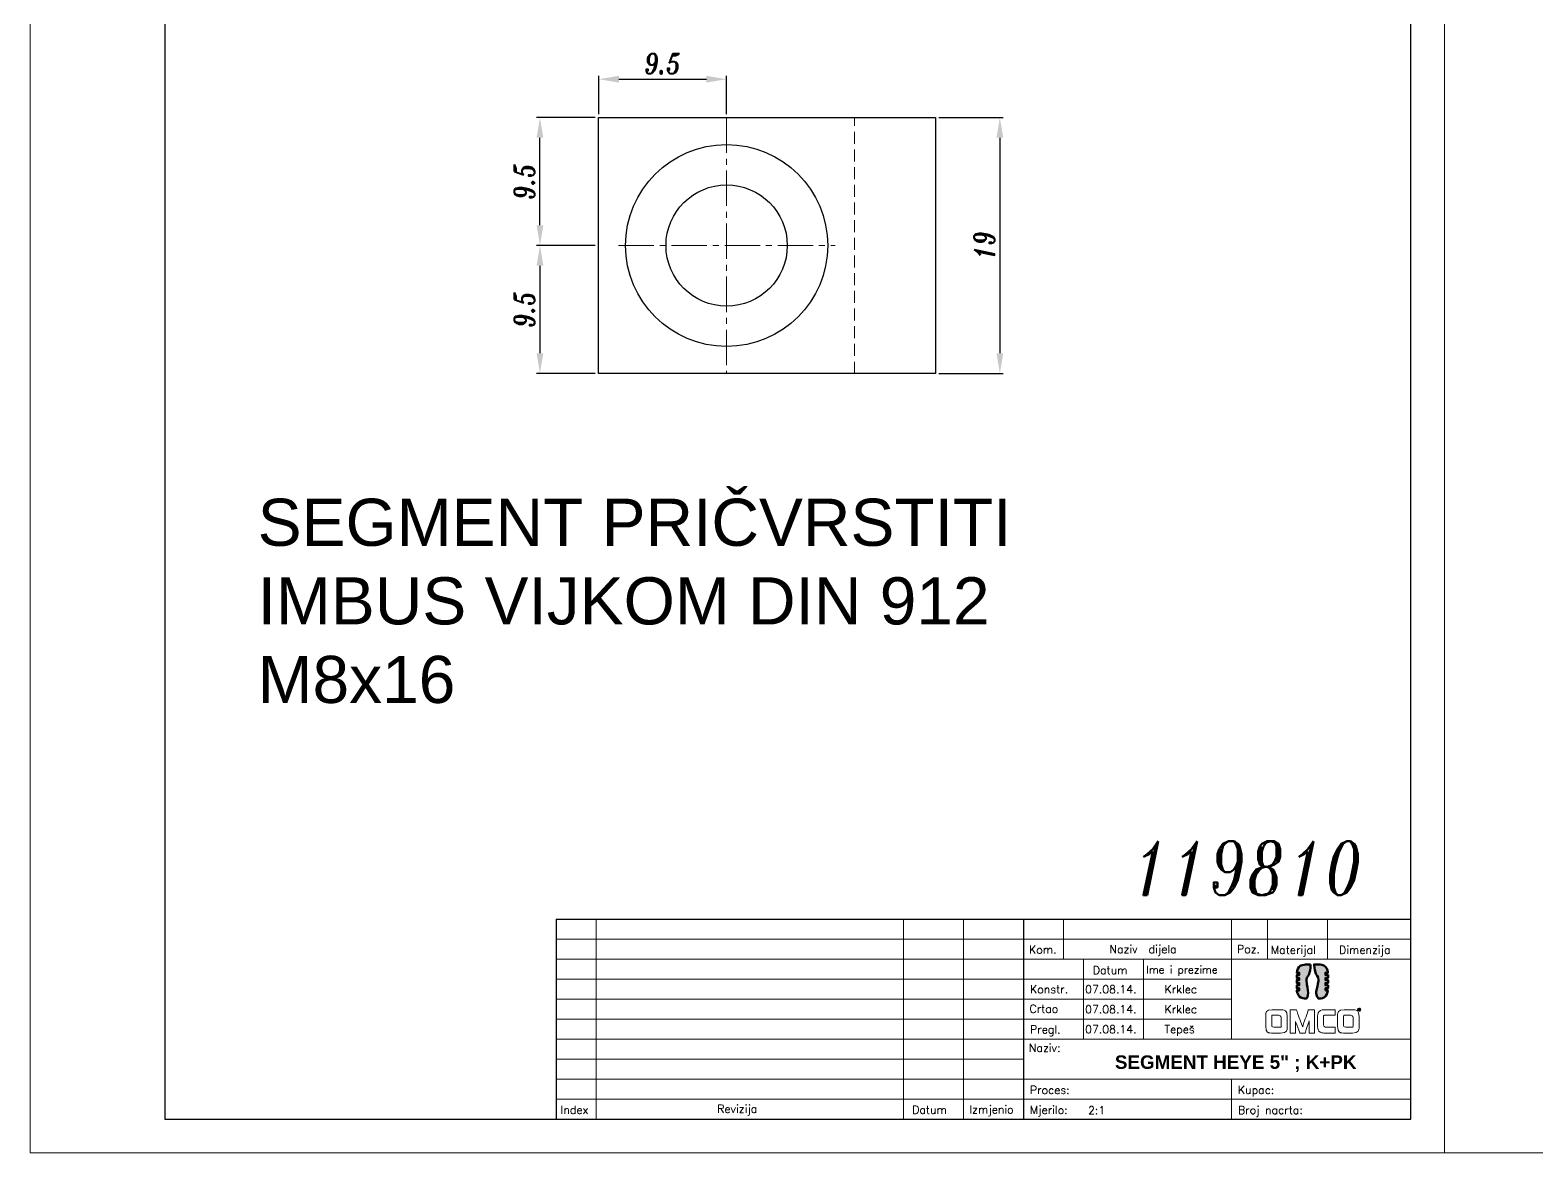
# Model space of a CAD drawing. Extents: x -199 to 780, y -94 to 506.
# Drawn here: x -198.5 to 25.2, y -94.1 to 72.6 of the extents above; entities that cross this region are included whole.
import ezdxf

# ---------------------------------------------------------------- set-up
doc = ezdxf.new("R2010")
doc.units = 0
doc.header["$LTSCALE"] = 7
doc.header["$MEASUREMENT"] = 0
doc.linetypes.add('CENTER2', pattern=[1.125, 0.75, -0.125, 0.125, -0.125])
doc.linetypes.add('HIDDEN', pattern=[0.375, 0.25, -0.125])
doc.layers.get('0').update_dxf_attribs({"linetype": 'CONTINUOUS', "lineweight": 15})
for name, color, linetype, lineweight in [('1', 1, 'CENTER2', 15), ('2', 2, 'HIDDEN', 15), ('3', 3, 'CONTINUOUS', 30), ('4', 5, 'CONTINUOUS', 50)]:
    doc.layers.add(name, color=color, linetype=linetype, lineweight=lineweight)
doc.styles.add('ITALICT', font='ITALICT.shx', dxfattribs={"width": 0.8, "height": 3})
doc.styles.add('ROMANS', font='romans.shx')
doc.styles.get("Standard").update_dxf_attribs({"font": 'isocp.shx', "height": 3})
doc.dimstyles.new('2', dxfattribs={"dimtxt": 3, "dimasz": 3, "dimexe": 0.5, "dimexo": 0.5, "dimgap": 0.8, "dimtad": 1, "dimlfac": 0.5, "dimdsep": 46, "dimtxsty": 'ITALICT', "dimcen": 0, "dimazin": 2, "dimtfac": 1, "dimtmove": 0, "dimatfit": 3, "dimfxl": 1, "dimtvp": 13.888889, "dimtolj": 1, "dimarcsym": 0})

# ---------------------------------------------------------------- blocks, each defined once
blk = doc.blocks.new('*D113')
at = {"color": 0, "lineweight": -2, "transparency": 16777216}
for p, q in [((-114.59, 59.62), (-123.31, 59.62)), ((-122.81, 43.62), (-122.81, 56.62)), ((-114.59, 40.62), (-123.31, 40.62))]:
    blk.add_line(p, q, dxfattribs=at)
at = {"color": 0, "transparency": 16777216}
for points in [[(-123.31, 56.62), (-122.31, 56.62), (-122.81, 59.62)], [(-123.31, 43.62), (-122.31, 43.62), (-122.81, 40.62)]]:
    blk.add_solid(points, dxfattribs=at)
at = {"color": 0, "transparency": 16777216, "insert": (-125.11, 50.12), "char_height": 3, "attachment_point": 5, "rotation": 90, "style": 'ITALICT'}
blk.add_mtext('\\A1;9.5', dxfattribs=at)
blk = doc.blocks.new('*D114')
at = {"color": 0, "lineweight": -2, "transparency": 16777216}
for p, q in [((-114.59, 40.62), (-123.31, 40.62)), ((-122.81, 37.62), (-122.81, 24.62)), ((-114.59, 21.62), (-123.31, 21.62))]:
    blk.add_line(p, q, dxfattribs=at)
at = {"color": 0, "transparency": 16777216}
for points in [[(-123.31, 37.62), (-122.31, 37.62), (-122.81, 40.62)], [(-123.31, 24.62), (-122.31, 24.62), (-122.81, 21.62)]]:
    blk.add_solid(points, dxfattribs=at)
at = {"color": 0, "transparency": 16777216, "insert": (-125.11, 31.12), "char_height": 3, "attachment_point": 5, "rotation": 90, "style": 'ITALICT'}
blk.add_mtext('\\A1;9.5', dxfattribs=at)
blk = doc.blocks.new('*D115')
at = {"color": 0, "lineweight": -2, "transparency": 16777216}
for p, q in [((-114.09, 60.12), (-114.09, 65.81)), ((-111.09, 65.31), (-98.09, 65.31)), ((-95.09, 60.12), (-95.09, 65.81))]:
    blk.add_line(p, q, dxfattribs=at)
at = {"color": 0, "transparency": 16777216}
for points in [[(-111.09, 65.81), (-111.09, 64.81), (-114.09, 65.31)], [(-98.09, 65.81), (-98.09, 64.81), (-95.09, 65.31)]]:
    blk.add_solid(points, dxfattribs=at)
at = {"color": 0, "transparency": 16777216, "insert": (-104.59, 67.61), "char_height": 3, "attachment_point": 5, "style": 'ITALICT'}
blk.add_mtext('\\A1;9.5', dxfattribs=at)
blk = doc.blocks.new('*D116')
at = {"color": 0, "lineweight": -2, "transparency": 16777216}
for p, q in [((-63.59, 59.62), (-54.03, 59.62)), ((-54.53, 56.62), (-54.53, 24.62)), ((-63.59, 21.62), (-54.03, 21.62))]:
    blk.add_line(p, q, dxfattribs=at)
at = {"color": 0, "transparency": 16777216}
for points in [[(-55.03, 56.62), (-54.03, 56.62), (-54.53, 59.62)], [(-55.03, 24.62), (-54.03, 24.62), (-54.53, 21.62)]]:
    blk.add_solid(points, dxfattribs=at)
at = {"color": 0, "transparency": 16777216, "insert": (-56.83, 40.62), "char_height": 3, "attachment_point": 5, "rotation": 90, "style": 'ITALICT'}
blk.add_mtext('\\A1;19', dxfattribs=at)

msp = doc.modelspace()

# ---------------------------------------------------------------- hatches: boundary and pattern name
at = {"layer": '4'}
h = msp.add_hatch(color=142, dxfattribs=at)
edge = h.paths.add_edge_path()
edge.add_spline(control_points=[(-9.0134, -68.5017), (-9.0134, -67.8634), (-8.4513, -67.6925), (-8.3898, -66.1606)], knot_values=[0.95238095, 0.95238095, 0.95238095, 0.95238095, 1, 1, 1, 1], degree=3, periodic=0)
edge.add_spline(control_points=[(-8.3898, -66.1606), (-8.3898, -66.1606), (-9.0382, -66.1606), (-9.0382, -66.1606)], knot_values=[0, 0, 0, 0, 0.04761905, 0.04761905, 0.04761905, 0.04761905], degree=3, periodic=0)
edge.add_spline(control_points=[(-9.0382, -66.1606), (-10.1328, -66.1606), (-10.3824, -67.005), (-10.4394, -67.3905), (-10.4394, -67.3905), (-10.4394, -67.3905), (-10.3466, -67.3905), (-10.2538, -67.3905)], knot_values=[0.04761905, 0.04761905, 0.04761905, 0.04761905, 0.0952381, 0.0952381, 0.0952381, 0.0952381, 0.11904762, 0.11904762, 0.11904762, 0.11904762], degree=3, periodic=0)
edge.add_spline(control_points=[(-10.2538, -67.3905), (-10.161, -67.3905), (-10.0683, -67.3905), (-10.0683, -67.3905)], knot_values=[0.11904762, 0.11904762, 0.11904762, 0.11904762, 0.14285714, 0.14285714, 0.14285714, 0.14285714], degree=3, periodic=0)
edge.add_spline(control_points=[(-10.0683, -67.3905), (-10.0683, -67.3905), (-10.0683, -67.7011), (-10.0683, -67.7011)], knot_values=[0.14285714, 0.14285714, 0.14285714, 0.14285714, 0.19047571, 0.19047571, 0.19047571, 0.19047571], degree=3, periodic=0)
edge.add_spline(control_points=[(-10.0683, -67.7011), (-10.0683, -67.7011), (-10.0683, -67.7011), (-10.0683, -67.7011), (-10.0683, -67.7011), (-10.0683, -67.7011), (-10.1653, -67.7011), (-10.2624, -67.7011)], knot_values=[0.19047571, 0.19047571, 0.19047571, 0.19047571, 0.19047619, 0.19047619, 0.19047619, 0.19047619, 0.21428571, 0.21428571, 0.21428571, 0.21428571], degree=3, periodic=0)
edge.add_spline(control_points=[(-10.2624, -67.7011), (-10.3594, -67.7011), (-10.4565, -67.7011), (-10.4565, -67.7011), (-10.4565, -67.7011), (-10.4565, -67.7011), (-10.4565, -67.8152), (-10.4565, -67.9293)], knot_values=[0.21428571, 0.21428571, 0.21428571, 0.21428571, 0.23809524, 0.23809524, 0.23809524, 0.23809524, 0.26190476, 0.26190476, 0.26190476, 0.26190476], degree=3, periodic=0)
edge.add_spline(control_points=[(-10.4565, -67.9293), (-10.4565, -68.0434), (-10.4565, -68.1575), (-10.4565, -68.1575), (-10.4565, -68.1575), (-10.4565, -68.1575), (-10.3594, -68.1575), (-10.2624, -68.1575)], knot_values=[0.26190476, 0.26190476, 0.26190476, 0.26190476, 0.28571429, 0.28571429, 0.28571429, 0.28571429, 0.30952381, 0.30952381, 0.30952381, 0.30952381], degree=3, periodic=0)
edge.add_spline(control_points=[(-10.2624, -68.1575), (-10.1653, -68.1575), (-10.0683, -68.1575), (-10.0683, -68.1575)], knot_values=[0.30952381, 0.30952381, 0.30952381, 0.30952381, 0.33333333, 0.33333333, 0.33333333, 0.33333333], degree=3, periodic=0)
edge.add_spline(control_points=[(-10.0683, -68.1575), (-10.0683, -68.1575), (-10.0683, -68.4681), (-10.0683, -68.4681)], knot_values=[0.33333333, 0.33333333, 0.33333333, 0.33333333, 0.3809519, 0.3809519, 0.3809519, 0.3809519], degree=3, periodic=0)
edge.add_spline(control_points=[(-10.0683, -68.4681), (-10.0683, -68.4681), (-10.0683, -68.4681), (-10.0683, -68.4681), (-10.0683, -68.4681), (-10.0683, -68.4681), (-10.1653, -68.4681), (-10.2624, -68.4681)], knot_values=[0.3809519, 0.3809519, 0.3809519, 0.3809519, 0.38095238, 0.38095238, 0.38095238, 0.38095238, 0.4047619, 0.4047619, 0.4047619, 0.4047619], degree=3, periodic=0)
edge.add_spline(control_points=[(-10.2624, -68.4681), (-10.3594, -68.4681), (-10.4565, -68.4681), (-10.4565, -68.4681), (-10.4565, -68.4681), (-10.4565, -68.4681), (-10.4565, -68.5822), (-10.4565, -68.6963)], knot_values=[0.4047619, 0.4047619, 0.4047619, 0.4047619, 0.42857143, 0.42857143, 0.42857143, 0.42857143, 0.45238095, 0.45238095, 0.45238095, 0.45238095], degree=3, periodic=0)
edge.add_spline(control_points=[(-10.4565, -68.6963), (-10.4565, -68.8104), (-10.4565, -68.9245), (-10.4565, -68.9245), (-10.4565, -68.9245), (-10.4565, -68.9245), (-10.3594, -68.9245), (-10.2624, -68.9245)], knot_values=[0.45238095, 0.45238095, 0.45238095, 0.45238095, 0.47619048, 0.47619048, 0.47619048, 0.47619048, 0.5, 0.5, 0.5, 0.5], degree=3, periodic=0)
edge.add_spline(control_points=[(-10.2624, -68.9245), (-10.1653, -68.9245), (-10.0683, -68.9245), (-10.0683, -68.9245)], knot_values=[0.5, 0.5, 0.5, 0.5, 0.52380952, 0.52380952, 0.52380952, 0.52380952], degree=3, periodic=0)
edge.add_spline(control_points=[(-10.0683, -68.9245), (-10.0683, -68.9245), (-10.0683, -69.235), (-10.0683, -69.235)], knot_values=[0.52380952, 0.52380952, 0.52380952, 0.52380952, 0.5714281, 0.5714281, 0.5714281, 0.5714281], degree=3, periodic=0)
edge.add_spline(control_points=[(-10.0683, -69.235), (-10.0683, -69.235), (-10.0683, -69.235), (-10.0683, -69.235), (-10.0683, -69.235), (-10.0683, -69.235), (-10.1653, -69.235), (-10.2624, -69.235)], knot_values=[0.5714281, 0.5714281, 0.5714281, 0.5714281, 0.57142857, 0.57142857, 0.57142857, 0.57142857, 0.5952381, 0.5952381, 0.5952381, 0.5952381], degree=3, periodic=0)
edge.add_spline(control_points=[(-10.2624, -69.235), (-10.3594, -69.235), (-10.4565, -69.235), (-10.4565, -69.235), (-10.4565, -69.235), (-10.4565, -69.235), (-10.4565, -69.3491), (-10.4565, -69.4632)], knot_values=[0.5952381, 0.5952381, 0.5952381, 0.5952381, 0.61904762, 0.61904762, 0.61904762, 0.61904762, 0.64285714, 0.64285714, 0.64285714, 0.64285714], degree=3, periodic=0)
edge.add_spline(control_points=[(-10.4565, -69.4632), (-10.4565, -69.5773), (-10.4565, -69.6915), (-10.4565, -69.6915), (-10.4565, -69.6915), (-10.4565, -69.6915), (-10.3594, -69.6915), (-10.2624, -69.6915)], knot_values=[0.64285714, 0.64285714, 0.64285714, 0.64285714, 0.66666667, 0.66666667, 0.66666667, 0.66666667, 0.69047619, 0.69047619, 0.69047619, 0.69047619], degree=3, periodic=0)
edge.add_spline(control_points=[(-10.2624, -69.6915), (-10.1653, -69.6915), (-10.0683, -69.6915), (-10.0683, -69.6915)], knot_values=[0.69047619, 0.69047619, 0.69047619, 0.69047619, 0.71428571, 0.71428571, 0.71428571, 0.71428571], degree=3, periodic=0)
edge.add_spline(control_points=[(-10.0683, -69.6915), (-10.0683, -69.6915), (-10.0683, -70.002), (-10.0683, -70.002)], knot_values=[0.71428571, 0.71428571, 0.71428571, 0.71428571, 0.76190429, 0.76190429, 0.76190429, 0.76190429], degree=3, periodic=0)
edge.add_spline(control_points=[(-10.0683, -70.002), (-10.0683, -70.002), (-10.0683, -70.002), (-10.0683, -70.002), (-10.0683, -70.002), (-10.0683, -70.002), (-10.4423, -70.002), (-10.4423, -70.002)], knot_values=[0.76190429, 0.76190429, 0.76190429, 0.76190429, 0.76190476, 0.76190476, 0.76190476, 0.76190476, 0.80952381, 0.80952381, 0.80952381, 0.80952381], degree=3, periodic=0)
edge.add_spline(control_points=[(-10.4423, -70.002), (-10.3101, -71.1717), (-9.2768, -71.2319), (-9.1241, -71.2319)], knot_values=[0.80952381, 0.80952381, 0.80952381, 0.80952381, 0.85714286, 0.85714286, 0.85714286, 0.85714286], degree=3, periodic=0)
edge.add_spline(control_points=[(-9.1241, -71.2319), (-9.1241, -71.2319), (-9.0095, -71.2319), (-9.0095, -71.2319)], knot_values=[0.85714286, 0.85714286, 0.85714286, 0.85714286, 0.9047619, 0.9047619, 0.9047619, 0.9047619], degree=3, periodic=0)
edge.add_spline(control_points=[(-9.0095, -71.2319), (-8.4669, -70.4517), (-9.0134, -69.3146), (-9.0134, -68.5017)], knot_values=[0.9047619, 0.9047619, 0.9047619, 0.9047619, 0.95238095, 0.95238095, 0.95238095, 0.95238095], degree=3, periodic=0)
h = msp.add_hatch(color=253, dxfattribs=at)
edge = h.paths.add_edge_path()
edge.add_spline(control_points=[(-6.1857, -68.9245), (-6.1857, -68.9245), (-6.1857, -68.9245), (-6.1857, -68.9245), (-6.1857, -68.9245), (-6.1857, -68.9245), (-6.0886, -68.9245), (-5.9916, -68.9245)], knot_values=[0.23809476, 0.23809476, 0.23809476, 0.23809476, 0.23809524, 0.23809524, 0.23809524, 0.23809524, 0.26190476, 0.26190476, 0.26190476, 0.26190476], degree=3, periodic=0)
edge.add_spline(control_points=[(-5.9916, -68.9245), (-5.8945, -68.9245), (-5.7975, -68.9245), (-5.7975, -68.9245), (-5.7975, -68.9245), (-5.7975, -68.9245), (-5.7975, -68.8104), (-5.7975, -68.6963)], knot_values=[0.26190476, 0.26190476, 0.26190476, 0.26190476, 0.28571429, 0.28571429, 0.28571429, 0.28571429, 0.30952381, 0.30952381, 0.30952381, 0.30952381], degree=3, periodic=0)
edge.add_spline(control_points=[(-5.7975, -68.6963), (-5.7975, -68.5822), (-5.7975, -68.4681), (-5.7975, -68.4681), (-5.7975, -68.4681), (-5.7975, -68.4681), (-5.8945, -68.4681), (-5.9916, -68.4681)], knot_values=[0.30952381, 0.30952381, 0.30952381, 0.30952381, 0.33333333, 0.33333333, 0.33333333, 0.33333333, 0.35714286, 0.35714286, 0.35714286, 0.35714286], degree=3, periodic=0)
edge.add_spline(control_points=[(-5.9916, -68.4681), (-6.0886, -68.4681), (-6.1857, -68.4681), (-6.1857, -68.4681)], knot_values=[0.35714286, 0.35714286, 0.35714286, 0.35714286, 0.38095238, 0.38095238, 0.38095238, 0.38095238], degree=3, periodic=0)
edge.add_spline(control_points=[(-6.1857, -68.4681), (-6.1857, -68.4681), (-6.1857, -68.1575), (-6.1857, -68.1575)], knot_values=[0.38095238, 0.38095238, 0.38095238, 0.38095238, 0.42857095, 0.42857095, 0.42857095, 0.42857095], degree=3, periodic=0)
edge.add_spline(control_points=[(-6.1857, -68.1575), (-6.1857, -68.1575), (-6.1857, -68.1575), (-6.1857, -68.1575), (-6.1857, -68.1575), (-6.1857, -68.1575), (-6.0886, -68.1575), (-5.9916, -68.1575)], knot_values=[0.42857095, 0.42857095, 0.42857095, 0.42857095, 0.42857143, 0.42857143, 0.42857143, 0.42857143, 0.45238095, 0.45238095, 0.45238095, 0.45238095], degree=3, periodic=0)
edge.add_spline(control_points=[(-5.9916, -68.1575), (-5.8945, -68.1575), (-5.7975, -68.1575), (-5.7975, -68.1575), (-5.7975, -68.1575), (-5.7975, -68.1575), (-5.7975, -68.0434), (-5.7975, -67.9293)], knot_values=[0.45238095, 0.45238095, 0.45238095, 0.45238095, 0.47619048, 0.47619048, 0.47619048, 0.47619048, 0.5, 0.5, 0.5, 0.5], degree=3, periodic=0)
edge.add_spline(control_points=[(-5.7975, -67.9293), (-5.7975, -67.8152), (-5.7975, -67.7011), (-5.7975, -67.7011), (-5.7975, -67.7011), (-5.7975, -67.7011), (-5.8945, -67.7011), (-5.9916, -67.7011)], knot_values=[0.5, 0.5, 0.5, 0.5, 0.52380952, 0.52380952, 0.52380952, 0.52380952, 0.54761905, 0.54761905, 0.54761905, 0.54761905], degree=3, periodic=0)
edge.add_spline(control_points=[(-5.9916, -67.7011), (-6.0886, -67.7011), (-6.1857, -67.7011), (-6.1857, -67.7011)], knot_values=[0.54761905, 0.54761905, 0.54761905, 0.54761905, 0.57142857, 0.57142857, 0.57142857, 0.57142857], degree=3, periodic=0)
edge.add_spline(control_points=[(-6.1857, -67.7011), (-6.1857, -67.7011), (-6.1857, -67.3905), (-6.1857, -67.3905)], knot_values=[0.57142857, 0.57142857, 0.57142857, 0.57142857, 0.61904714, 0.61904714, 0.61904714, 0.61904714], degree=3, periodic=0)
edge.add_spline(control_points=[(-6.1857, -67.3905), (-6.1857, -67.3905), (-6.1857, -67.3905), (-6.1857, -67.3905), (-6.1857, -67.3905), (-6.1857, -67.3905), (-5.8128, -67.3905), (-5.8128, -67.3905)], knot_values=[0.61904714, 0.61904714, 0.61904714, 0.61904714, 0.61904762, 0.61904762, 0.61904762, 0.61904762, 0.66666667, 0.66666667, 0.66666667, 0.66666667], degree=3, periodic=0)
edge.add_spline(control_points=[(-5.8128, -67.3905), (-5.9493, -66.2285), (-6.9775, -66.1606), (-7.1298, -66.1606), (-7.1298, -66.1606), (-7.1298, -66.1606), (-7.8644, -66.1606), (-7.8644, -66.1606)], knot_values=[0.66666667, 0.66666667, 0.66666667, 0.66666667, 0.71428571, 0.71428571, 0.71428571, 0.71428572, 0.76190476, 0.76190476, 0.76190476, 0.76190476], degree=3, periodic=0)
edge.add_spline(control_points=[(-7.8644, -66.1606), (-7.8027, -67.6925), (-7.2404, -67.8634), (-7.2404, -68.5017)], knot_values=[0.76190476, 0.76190476, 0.76190476, 0.76190476, 0.80952381, 0.80952381, 0.80952381, 0.80952381], degree=3, periodic=0)
edge.add_spline(control_points=[(-7.2404, -68.5017), (-7.2404, -69.3146), (-7.787, -70.4517), (-7.2444, -71.2319)], knot_values=[0.80952381, 0.80952381, 0.80952381, 0.80952381, 0.85714286, 0.85714286, 0.85714286, 0.85714286], degree=3, periodic=0)
edge.add_spline(control_points=[(-7.2444, -71.2319), (-7.2444, -71.2319), (-7.2072, -71.2319), (-7.2072, -71.2319)], knot_values=[0.85714286, 0.85714286, 0.85714286, 0.85714286, 0.9047619, 0.9047619, 0.9047619, 0.9047619], degree=3, periodic=0)
edge.add_spline(control_points=[(-7.2072, -71.2319), (-6.1126, -71.2319), (-5.8681, -70.3876), (-5.8134, -70.002), (-5.8134, -70.002), (-5.8134, -70.002), (-5.9065, -70.002), (-5.9996, -70.002)], knot_values=[0.9047619, 0.9047619, 0.9047619, 0.9047619, 0.95238095, 0.95238095, 0.95238095, 0.95238095, 0.97619048, 0.97619048, 0.97619048, 0.97619048], degree=3, periodic=0)
edge.add_spline(control_points=[(-5.9996, -70.002), (-6.0926, -70.002), (-6.1857, -70.002), (-6.1857, -70.002)], knot_values=[0.97619048, 0.97619048, 0.97619048, 0.97619048, 1, 1, 1, 1], degree=3, periodic=0)
edge.add_spline(control_points=[(-6.1857, -70.002), (-6.1857, -70.002), (-6.1857, -69.6915), (-6.1857, -69.6915)], knot_values=[0, 0, 0, 0, 0.04761857, 0.04761857, 0.04761857, 0.04761857], degree=3, periodic=0)
edge.add_spline(control_points=[(-6.1857, -69.6915), (-6.1857, -69.6915), (-6.1857, -69.6915), (-6.1857, -69.6915), (-6.1857, -69.6915), (-6.1857, -69.6915), (-6.0886, -69.6915), (-5.9916, -69.6915)], knot_values=[0.04761857, 0.04761857, 0.04761857, 0.04761857, 0.04761905, 0.04761905, 0.04761905, 0.04761905, 0.07142857, 0.07142857, 0.07142857, 0.07142857], degree=3, periodic=0)
edge.add_spline(control_points=[(-5.9916, -69.6915), (-5.8945, -69.6915), (-5.7975, -69.6915), (-5.7975, -69.6915), (-5.7975, -69.6915), (-5.7975, -69.6915), (-5.7975, -69.5773), (-5.7975, -69.4632)], knot_values=[0.07142857, 0.07142857, 0.07142857, 0.07142857, 0.0952381, 0.0952381, 0.0952381, 0.0952381, 0.11904762, 0.11904762, 0.11904762, 0.11904762], degree=3, periodic=0)
edge.add_spline(control_points=[(-5.7975, -69.4632), (-5.7975, -69.3491), (-5.7975, -69.235), (-5.7975, -69.235), (-5.7975, -69.235), (-5.7975, -69.235), (-5.8945, -69.235), (-5.9916, -69.235)], knot_values=[0.11904762, 0.11904762, 0.11904762, 0.11904762, 0.14285714, 0.14285714, 0.14285714, 0.14285714, 0.16666667, 0.16666667, 0.16666667, 0.16666667], degree=3, periodic=0)
edge.add_spline(control_points=[(-5.9916, -69.235), (-6.0886, -69.235), (-6.1857, -69.235), (-6.1857, -69.235)], knot_values=[0.16666667, 0.16666667, 0.16666667, 0.16666667, 0.19047619, 0.19047619, 0.19047619, 0.19047619], degree=3, periodic=0)
edge.add_spline(control_points=[(-6.1857, -69.235), (-6.1857, -69.235), (-6.1857, -68.9245), (-6.1857, -68.9245)], knot_values=[0.19047619, 0.19047619, 0.19047619, 0.19047619, 0.23809476, 0.23809476, 0.23809476, 0.23809476], degree=3, periodic=0)

# ---------------------------------------------------------------- linework, layer by layer
for p, q in [((11.4997, 506.465), (11.4997, -94.1371)), ((-198.5003, 202.8629), (-198.5003, -94.1371)), ((11.4997, -94.1371), (11.4997, 202.8629)), ((-114.4639, -59.4431), (-114.4639, -89.1371)), ((-68.8291, -59.4431), (-68.8291, -89.1371)), ((-59.9209, -59.4431), (-59.9209, -89.1371)), ((-45.0739, -59.4431), (-45.0739, -65.3819)), ((-20.131, -59.4431), (-20.131, -77.2595)), ((-14.786, -59.4431), (-14.786, -65.3819)), ((-5.8778, -59.4431), (-5.8778, -65.3819)), ((-120.4027, -62.4125), (6.4997, -62.4125)), ((6.4997, -65.3819), (-120.4027, -65.3819)), ((-42.1045, -65.3819), (-42.1045, -77.2595)), ((-33.1963, -65.3819), (-33.1963, -77.2595)), ((-120.4027, -68.3513), (-20.131, -68.3513)), ((-120.4027, -71.3207), (-20.131, -71.3207)), ((-120.4027, -74.2901), (-20.131, -74.2901)), ((-120.4027, -77.2595), (6.4997, -77.2595)), ((-51.0127, -80.2289), (-120.4027, -80.2289)), ((-120.4027, -83.1983), (6.4997, -83.1983)), ((-20.131, -83.1983), (-20.131, -89.1371)), ((-120.4027, -86.1677), (6.4997, -86.1677)), ((-198.5003, -94.1371), (11.4997, -94.1371)), ((11.4997, -94.1371), (431.4997, -94.1371))]:
    msp.add_line(p, q)
for points, knots in [([(-12.8383, -76.3394), (-12.8383, -76.3394), (-14.1435, -76.3394), (-14.1435, -76.3394), (-14.1435, -76.3394), (-14.2546, -76.3394), (-15.0506, -76.2927), (-15.0506, -75.3269), (-15.0506, -75.3269), (-15.0506, -75.3269), (-15.0506, -73.8521), (-15.0506, -73.8521), (-15.0506, -73.8521), (-15.0506, -73.8521), (-15.0506, -72.8864), (-14.085, -72.8864), (-14.085, -72.8864), (-14.085, -72.8864), (-12.7857, -72.8864), (-12.7857, -72.8864), (-12.7857, -72.8864), (-12.6745, -72.8864), (-11.8785, -72.9391), (-11.8785, -73.9048), (-11.8785, -73.9048), (-11.8785, -73.9048), (-11.8785, -75.3737), (-11.8785, -75.3737), (-11.8785, -75.3737), (-11.8785, -75.3737), (-11.8727, -76.3394), (-12.8383, -76.3394)], [0, 0, 0, 0, 0.125, 0.125, 0.125, 0.1875, 0.25, 0.25, 0.25, 0.3125, 0.375, 0.375, 0.375, 0.4375, 0.5, 0.5, 0.5, 0.5625, 0.625, 0.625, 0.625, 0.6875, 0.75, 0.75, 0.75, 0.8125, 0.875, 0.875, 0.875, 0.9375, 1, 1, 1, 1]), ([(-12.7564, -74.1037), (-12.7564, -74.1037), (-12.7564, -73.7058), (-13.0959, -73.7058), (-13.0959, -73.7058), (-13.0959, -73.7058), (-14.0615, -73.7058), (-14.0615, -73.7058), (-14.0615, -73.7058), (-14.0615, -73.7058), (-14.1727, -73.7117), (-14.1727, -73.8228), (-14.1727, -73.8228), (-14.1727, -73.8228), (-14.1727, -75.0694), (-14.1727, -75.0694), (-14.1727, -75.0694), (-14.1727, -75.0694), (-14.1727, -75.4617), (-13.8333, -75.4617), (-13.8333, -75.4617), (-13.8333, -75.4617), (-12.8676, -75.4617), (-12.8676, -75.4617), (-12.8676, -75.4617), (-12.8676, -75.4617), (-12.7564, -75.4617), (-12.7564, -75.3504), (-12.7564, -75.3504), (-12.7564, -75.3504), (-12.7564, -74.1037), (-12.7564, -74.1037)], [0, 0, 0, 0, 0.125, 0.125, 0.125, 0.1875, 0.25, 0.25, 0.25, 0.3125, 0.375, 0.375, 0.375, 0.4375, 0.5, 0.5, 0.5, 0.5625, 0.625, 0.625, 0.625, 0.6875, 0.75, 0.75, 0.75, 0.8125, 0.875, 0.875, 0.875, 0.9375, 1, 1, 1, 1]), ([(-8.5894, -76.3394), (-8.5894, -76.3394), (-8.5894, -74.531), (-8.5894, -74.531), (-8.5894, -74.531), (-8.5894, -74.531), (-9.2214, -76.3394), (-9.2214, -76.3394), (-9.2214, -76.3394), (-9.2214, -76.3394), (-9.9823, -76.3394), (-9.9823, -76.3394), (-9.9823, -76.3394), (-9.9823, -76.3394), (-10.626, -74.6128), (-10.626, -74.6128), (-10.626, -74.6128), (-10.626, -74.6128), (-10.626, -76.3394), (-10.626, -76.3394), (-10.626, -76.3394), (-10.626, -76.3394), (-11.4396, -76.3394), (-11.4396, -76.3394), (-11.4396, -76.3394), (-11.4396, -76.3394), (-11.4396, -72.8864), (-11.4396, -72.8864), (-11.4396, -72.8864), (-11.4396, -72.8864), (-10.4974, -72.8864), (-10.4974, -72.8864), (-10.4974, -72.8864), (-10.4974, -72.8864), (-9.5902, -75.4323), (-9.5902, -75.4323), (-9.5902, -75.4323), (-9.5902, -75.4323), (-8.724, -72.8864), (-8.724, -72.8864), (-8.724, -72.8864), (-8.724, -72.8864), (-7.7992, -72.8864), (-7.7992, -72.8864), (-7.7992, -72.8864), (-7.7992, -72.8864), (-7.7992, -76.3394), (-7.7992, -76.3394), (-7.7992, -76.3394), (-7.7992, -76.3394), (-8.5894, -76.3394), (-8.5894, -76.3394)], [0, 0, 0, 0, 0.07692308, 0.07692308, 0.07692308, 0.11538462, 0.15384615, 0.15384615, 0.15384615, 0.19230769, 0.23076923, 0.23076923, 0.23076923, 0.26923077, 0.30769231, 0.30769231, 0.30769231, 0.34615385, 0.38461538, 0.38461538, 0.38461538, 0.42307692, 0.46153846, 0.46153846, 0.46153846, 0.5, 0.53846154, 0.53846154, 0.53846154, 0.57692308, 0.61538462, 0.61538462, 0.61538462, 0.65384615, 0.69230769, 0.69230769, 0.69230769, 0.73076923, 0.76923077, 0.76923077, 0.76923077, 0.80769231, 0.84615385, 0.84615385, 0.84615385, 0.88461538, 0.92307692, 0.92307692, 0.92307692, 0.96153846, 1, 1, 1, 1]), ([(-4.7558, -75.4617), (-4.7558, -75.4617), (-6.143, -75.4617), (-6.143, -75.4617), (-6.143, -75.4617), (-6.4825, -75.4617), (-6.4825, -75.0694), (-6.4825, -75.0694), (-6.4825, -75.0694), (-6.4825, -75.0694), (-6.4825, -73.8228), (-6.4825, -73.8228), (-6.4825, -73.8228), (-6.4825, -73.7117), (-6.3712, -73.7058), (-6.3712, -73.7058), (-6.3712, -73.7058), (-6.3712, -73.7058), (-4.7558, -73.7058), (-4.7558, -73.7058), (-4.7558, -73.7058), (-4.7558, -73.7058), (-4.7558, -72.8864), (-4.7558, -72.8864), (-4.7558, -72.8864), (-4.7558, -72.8864), (-6.3946, -72.8864), (-6.3946, -72.8864), (-6.3946, -72.8864), (-7.3603, -72.8864), (-7.3603, -73.8521), (-7.3603, -73.8521), (-7.3603, -73.8521), (-7.3603, -73.8521), (-7.3603, -75.3269), (-7.3603, -75.3269), (-7.3603, -75.3269), (-7.3603, -76.2927), (-6.5644, -76.3394), (-6.4532, -76.3394), (-6.4532, -76.3394), (-6.4532, -76.3394), (-4.7558, -76.3394), (-4.7558, -76.3394), (-4.7558, -76.3394), (-4.7558, -76.3394), (-4.7558, -75.4617), (-4.7558, -75.4617)], [0, 0, 0, 0, 0.08333333, 0.08333333, 0.08333333, 0.125, 0.16666667, 0.16666667, 0.16666667, 0.20833333, 0.25, 0.25, 0.25, 0.29166667, 0.33333333, 0.33333333, 0.33333333, 0.375, 0.41666667, 0.41666667, 0.41666667, 0.45833333, 0.5, 0.5, 0.5, 0.54166667, 0.58333333, 0.58333333, 0.58333333, 0.625, 0.66666667, 0.66666667, 0.66666667, 0.70833333, 0.75, 0.75, 0.75, 0.79166667, 0.83333333, 0.83333333, 0.83333333, 0.875, 0.91666667, 0.91666667, 0.91666667, 0.95833333, 1, 1, 1, 1]), ([(-2.1632, -76.3394), (-2.1632, -76.3394), (-3.4683, -76.3394), (-3.4683, -76.3394), (-3.4683, -76.3394), (-3.5795, -76.3394), (-4.3754, -76.2927), (-4.3754, -75.3269), (-4.3754, -75.3269), (-4.3754, -75.3269), (-4.3753, -73.8521), (-4.3753, -73.8521), (-4.3753, -73.8521), (-4.3753, -73.8521), (-4.3754, -72.8864), (-3.4098, -72.8864), (-3.4098, -72.8864), (-3.4098, -72.8864), (-2.1105, -72.8864), (-2.1105, -72.8864), (-2.1105, -72.8864), (-1.9993, -72.8864), (-1.2033, -72.9391), (-1.2033, -73.9048), (-1.2033, -73.9048), (-1.2033, -73.9048), (-1.2033, -75.3737), (-1.2033, -75.3737), (-1.2033, -75.3737), (-1.2033, -75.3737), (-1.1975, -76.3394), (-2.1632, -76.3394)], [0, 0, 0, 0, 0.125, 0.125, 0.125, 0.1875, 0.25, 0.25, 0.25, 0.3125, 0.375, 0.375, 0.375, 0.4375, 0.5, 0.5, 0.5, 0.5625, 0.625, 0.625, 0.625, 0.6875, 0.75, 0.75, 0.75, 0.8125, 0.875, 0.875, 0.875, 0.9375, 1, 1, 1, 1]), ([(-2.0813, -74.1037), (-2.0813, -74.1037), (-2.0813, -73.7058), (-2.4208, -73.7058), (-2.4208, -73.7058), (-2.4208, -73.7058), (-3.3863, -73.7058), (-3.3863, -73.7058), (-3.3863, -73.7058), (-3.3863, -73.7058), (-3.4977, -73.7117), (-3.4977, -73.8228), (-3.4977, -73.8228), (-3.4977, -73.8228), (-3.4977, -75.0694), (-3.4977, -75.0694), (-3.4977, -75.0694), (-3.4977, -75.0694), (-3.4977, -75.4617), (-3.1581, -75.4617), (-3.1581, -75.4617), (-3.1581, -75.4617), (-2.1924, -75.4617), (-2.1924, -75.4617), (-2.1924, -75.4617), (-2.1924, -75.4617), (-2.0813, -75.4617), (-2.0813, -75.3504), (-2.0813, -75.3504), (-2.0813, -75.3504), (-2.0813, -74.1037), (-2.0813, -74.1037)], [0, 0, 0, 0, 0.125, 0.125, 0.125, 0.1875, 0.25, 0.25, 0.25, 0.3125, 0.375, 0.375, 0.375, 0.4375, 0.5, 0.5, 0.5, 0.5625, 0.625, 0.625, 0.625, 0.6875, 0.75, 0.75, 0.75, 0.8125, 0.875, 0.875, 0.875, 0.9375, 1, 1, 1, 1]), ([(-1.1895, -73.1056), (-1.3181, -73.1056), (-1.4225, -73.0011), (-1.4225, -72.8726), (-1.4225, -72.8726), (-1.4225, -72.7441), (-1.3181, -72.6397), (-1.1895, -72.6397), (-1.1895, -72.6397), (-1.061, -72.6397), (-0.9566, -72.7441), (-0.9566, -72.8726), (-0.9566, -72.8726), (-0.9566, -73.0011), (-1.061, -73.1056), (-1.1895, -73.1056)], [0, 0, 0, 0, 0.25, 0.25, 0.25, 0.375, 0.5, 0.5, 0.5, 0.625, 0.75, 0.75, 0.75, 0.875, 1, 1, 1, 1]), ([(-1.1895, -72.691), (-1.2891, -72.691), (-1.3711, -72.773), (-1.3711, -72.8726), (-1.3711, -72.8726), (-1.3711, -72.9722), (-1.2891, -73.0541), (-1.1895, -73.0541), (-1.1895, -73.0541), (-1.0899, -73.0541), (-1.0079, -72.9722), (-1.0079, -72.8726), (-1.0079, -72.8726), (-1.0079, -72.773), (-1.0899, -72.691), (-1.1895, -72.691)], [0, 0, 0, 0, 0.25, 0.25, 0.25, 0.375, 0.5, 0.5, 0.5, 0.625, 0.75, 0.75, 0.75, 0.875, 1, 1, 1, 1]), ([(-1.1366, -72.9127), (-1.1366, -72.9127), (-1.0883, -72.9866), (-1.0883, -72.9866), (-1.0883, -72.9866), (-1.0883, -72.9866), (-1.1526, -72.9866), (-1.1526, -72.9866), (-1.1526, -72.9866), (-1.1526, -72.9866), (-1.1927, -72.9208), (-1.1927, -72.9208), (-1.1927, -72.9208), (-1.1927, -72.9208), (-1.2185, -72.9208), (-1.2185, -72.9208), (-1.2185, -72.9208), (-1.2185, -72.9208), (-1.2185, -72.9866), (-1.2185, -72.9866), (-1.2185, -72.9866), (-1.2185, -72.9866), (-1.2763, -72.9866), (-1.2763, -72.9866), (-1.2763, -72.9866), (-1.2763, -72.9866), (-1.2763, -72.7505), (-1.2763, -72.7505), (-1.2763, -72.7505), (-1.2763, -72.7505), (-1.1735, -72.7505), (-1.1735, -72.7505), (-1.1735, -72.7505), (-1.1542, -72.7505), (-1.0835, -72.7505), (-1.0835, -72.8356), (-1.0835, -72.8356), (-1.0835, -72.8805), (-1.1108, -72.903), (-1.1366, -72.9127)], [0, 0, 0, 0, 0.1, 0.1, 0.1, 0.15, 0.2, 0.2, 0.2, 0.25, 0.3, 0.3, 0.3, 0.35, 0.4, 0.4, 0.4, 0.45, 0.5, 0.5, 0.5, 0.55, 0.6, 0.6, 0.6, 0.65, 0.7, 0.7, 0.7, 0.75, 0.8, 0.8, 0.8, 0.85, 0.9, 0.9, 0.9, 0.95, 1, 1, 1, 1]), ([(-1.188, -72.8003), (-1.188, -72.8003), (-1.2185, -72.8003), (-1.2185, -72.8003), (-1.2185, -72.8003), (-1.2185, -72.8003), (-1.2185, -72.8741), (-1.2185, -72.8741), (-1.2185, -72.8741), (-1.2185, -72.8741), (-1.188, -72.8741), (-1.188, -72.8741), (-1.188, -72.8741), (-1.1574, -72.8741), (-1.1446, -72.8629), (-1.1446, -72.8356), (-1.1446, -72.8356), (-1.1446, -72.8083), (-1.1574, -72.8003), (-1.188, -72.8003)], [0, 0, 0, 0, 0.2, 0.2, 0.2, 0.3, 0.4, 0.4, 0.4, 0.5, 0.6, 0.6, 0.6, 0.7, 0.8, 0.8, 0.8, 0.9, 1, 1, 1, 1])]:
    msp.add_open_spline(points, degree=3, knots=knots)
at = {"layer": '1'}
for p, q in [((-95.0926, 59.6171), (-95.0926, 21.6171)), ((-111.135, 40.6171), (-78.9889, 40.6171))]:
    msp.add_line(p, q, dxfattribs=at)
at = {"layer": '2'}
msp.add_line((-76.0926, 21.6171), (-76.0926, 59.6171), dxfattribs=at)
at = {"layer": '3'}
for p, q in [((-178.5003, 197.8629), (-178.5003, -89.1371)), ((6.4997, -89.1371), (6.4997, 197.8629)), ((-114.0926, 59.6171), (-64.0926, 59.6171)), ((-114.0926, 21.6171), (-114.0926, 59.6171)), ((-64.0926, 59.6171), (-64.0926, 21.6171)), ((-64.0926, 21.6171), (-114.0926, 21.6171)), ((-120.4027, -59.4431), (-120.4027, -89.1371)), ((-120.4027, -59.4431), (6.4997, -59.4431)), ((-51.0127, -59.4431), (-51.0127, -89.1371)), ((-178.5003, -89.1371), (6.4997, -89.1371))]:
    msp.add_line(p, q, dxfattribs=at)
at = {"layer": '3', "linetype": 'ByBlock'}
msp.add_line((-120.4027, -89.1371), (6.4997, -89.1371), dxfattribs=at)
at = {"layer": '3'}
for radius in [15, 9]:
    msp.add_circle((-95.0926, 40.6171), radius, dxfattribs=at)
at = {"layer": '4', "color": 142}
msp.add_open_spline([(-8.3898, -66.1606), (-8.3898, -66.1606), (-9.0382, -66.1606), (-9.0382, -66.1606), (-9.0382, -66.1606), (-10.1328, -66.1606), (-10.3824, -67.005), (-10.4394, -67.3905), (-10.4394, -67.3905), (-10.4394, -67.3905), (-10.0683, -67.3905), (-10.0683, -67.3905), (-10.0683, -67.3905), (-10.0683, -67.3905), (-10.0683, -67.7011), (-10.0683, -67.7011), (-10.0683, -67.7011), (-10.0683, -67.7011), (-10.4565, -67.7011), (-10.4565, -67.7011), (-10.4565, -67.7011), (-10.4565, -67.7011), (-10.4565, -68.1575), (-10.4565, -68.1575), (-10.4565, -68.1575), (-10.4565, -68.1575), (-10.0683, -68.1575), (-10.0683, -68.1575), (-10.0683, -68.1575), (-10.0683, -68.1575), (-10.0683, -68.4681), (-10.0683, -68.4681), (-10.0683, -68.4681), (-10.0683, -68.4681), (-10.4565, -68.4681), (-10.4565, -68.4681), (-10.4565, -68.4681), (-10.4565, -68.4681), (-10.4565, -68.9245), (-10.4565, -68.9245), (-10.4565, -68.9245), (-10.4565, -68.9245), (-10.0683, -68.9245), (-10.0683, -68.9245), (-10.0683, -68.9245), (-10.0683, -68.9245), (-10.0683, -69.235), (-10.0683, -69.235), (-10.0683, -69.235), (-10.0683, -69.235), (-10.4565, -69.235), (-10.4565, -69.235), (-10.4565, -69.235), (-10.4565, -69.235), (-10.4565, -69.6915), (-10.4565, -69.6915), (-10.4565, -69.6915), (-10.4565, -69.6915), (-10.0683, -69.6915), (-10.0683, -69.6915), (-10.0683, -69.6915), (-10.0683, -69.6915), (-10.0683, -70.002), (-10.0683, -70.002), (-10.0683, -70.002), (-10.0683, -70.002), (-10.4423, -70.002), (-10.4423, -70.002), (-10.4423, -70.002), (-10.3101, -71.1717), (-9.2768, -71.2319), (-9.1241, -71.2319), (-9.1241, -71.2319), (-9.1241, -71.2319), (-9.0095, -71.2319), (-9.0095, -71.2319), (-9.0095, -71.2319), (-8.4669, -70.4517), (-9.0134, -69.3146), (-9.0134, -68.5017), (-9.0134, -68.5017), (-9.0134, -67.8634), (-8.4513, -67.6925), (-8.3898, -66.1606)], degree=3, knots=[0, 0, 0, 0, 0.04761905, 0.04761905, 0.04761905, 0.07142857, 0.0952381, 0.0952381, 0.0952381, 0.11904762, 0.14285714, 0.14285714, 0.14285714, 0.16666667, 0.19047619, 0.19047619, 0.19047619, 0.21428571, 0.23809524, 0.23809524, 0.23809524, 0.26190476, 0.28571429, 0.28571429, 0.28571429, 0.30952381, 0.33333333, 0.33333333, 0.33333333, 0.35714286, 0.38095238, 0.38095238, 0.38095238, 0.4047619, 0.42857143, 0.42857143, 0.42857143, 0.45238095, 0.47619048, 0.47619048, 0.47619048, 0.5, 0.52380952, 0.52380952, 0.52380952, 0.54761905, 0.57142857, 0.57142857, 0.57142857, 0.5952381, 0.61904762, 0.61904762, 0.61904762, 0.64285714, 0.66666667, 0.66666667, 0.66666667, 0.69047619, 0.71428571, 0.71428571, 0.71428571, 0.73809524, 0.76190476, 0.76190476, 0.76190476, 0.78571429, 0.80952381, 0.80952381, 0.80952381, 0.83333333, 0.85714286, 0.85714286, 0.85714286, 0.88095238, 0.9047619, 0.9047619, 0.9047619, 0.92857143, 0.95238095, 0.95238095, 0.95238095, 0.97619048, 1, 1, 1, 1], dxfattribs=at)
at = {"layer": '4', "color": 253}
msp.add_open_spline([(-6.1857, -70.002), (-6.1857, -70.002), (-6.1857, -69.6915), (-6.1857, -69.6915), (-6.1857, -69.6915), (-6.1857, -69.6915), (-5.7975, -69.6915), (-5.7975, -69.6915), (-5.7975, -69.6915), (-5.7975, -69.6915), (-5.7975, -69.235), (-5.7975, -69.235), (-5.7975, -69.235), (-5.7975, -69.235), (-6.1857, -69.235), (-6.1857, -69.235), (-6.1857, -69.235), (-6.1857, -69.235), (-6.1857, -68.9245), (-6.1857, -68.9245), (-6.1857, -68.9245), (-6.1857, -68.9245), (-5.7975, -68.9245), (-5.7975, -68.9245), (-5.7975, -68.9245), (-5.7975, -68.9245), (-5.7975, -68.4681), (-5.7975, -68.4681), (-5.7975, -68.4681), (-5.7975, -68.4681), (-6.1857, -68.4681), (-6.1857, -68.4681), (-6.1857, -68.4681), (-6.1857, -68.4681), (-6.1857, -68.1575), (-6.1857, -68.1575), (-6.1857, -68.1575), (-6.1857, -68.1575), (-5.7975, -68.1575), (-5.7975, -68.1575), (-5.7975, -68.1575), (-5.7975, -68.1575), (-5.7975, -67.7011), (-5.7975, -67.7011), (-5.7975, -67.7011), (-5.7975, -67.7011), (-6.1857, -67.7011), (-6.1857, -67.7011), (-6.1857, -67.7011), (-6.1857, -67.7011), (-6.1857, -67.3905), (-6.1857, -67.3905), (-6.1857, -67.3905), (-6.1857, -67.3905), (-5.8128, -67.3905), (-5.8128, -67.3905), (-5.8128, -67.3905), (-5.9493, -66.2285), (-6.9775, -66.1606), (-7.1298, -66.1606), (-7.1298, -66.1606), (-7.1298, -66.1606), (-7.8644, -66.1606), (-7.8644, -66.1606), (-7.8644, -66.1606), (-7.8027, -67.6925), (-7.2404, -67.8634), (-7.2404, -68.5017), (-7.2404, -68.5017), (-7.2404, -69.3146), (-7.787, -70.4517), (-7.2444, -71.2319), (-7.2444, -71.2319), (-7.2444, -71.2319), (-7.2072, -71.2319), (-7.2072, -71.2319), (-7.2072, -71.2319), (-6.1126, -71.2319), (-5.8681, -70.3876), (-5.8134, -70.002), (-5.8134, -70.002), (-5.8134, -70.002), (-6.1857, -70.002), (-6.1857, -70.002)], degree=3, knots=[0, 0, 0, 0, 0.04761905, 0.04761905, 0.04761905, 0.07142857, 0.0952381, 0.0952381, 0.0952381, 0.11904762, 0.14285714, 0.14285714, 0.14285714, 0.16666667, 0.19047619, 0.19047619, 0.19047619, 0.21428571, 0.23809524, 0.23809524, 0.23809524, 0.26190476, 0.28571429, 0.28571429, 0.28571429, 0.30952381, 0.33333333, 0.33333333, 0.33333333, 0.35714286, 0.38095238, 0.38095238, 0.38095238, 0.4047619, 0.42857143, 0.42857143, 0.42857143, 0.45238095, 0.47619048, 0.47619048, 0.47619048, 0.5, 0.52380952, 0.52380952, 0.52380952, 0.54761905, 0.57142857, 0.57142857, 0.57142857, 0.5952381, 0.61904762, 0.61904762, 0.61904762, 0.64285714, 0.66666667, 0.66666667, 0.66666667, 0.69047619, 0.71428571, 0.71428571, 0.71428571, 0.73809524, 0.76190476, 0.76190476, 0.76190476, 0.78571429, 0.80952381, 0.80952381, 0.80952381, 0.83333333, 0.85714286, 0.85714286, 0.85714286, 0.88095238, 0.9047619, 0.9047619, 0.9047619, 0.92857143, 0.95238095, 0.95238095, 0.95238095, 0.97619048, 1, 1, 1, 1], dxfattribs=at)

# ---------------------------------------------------------------- texts
at = {"style": 'ITALICT', "width": 0.8}
msp.add_text('119810', height=8, dxfattribs=at).set_placement((-35.1236, -55.8652))
at = {"style": 'ROMANS'}
for s, height, p in [('Kom.', 1.18776, (-50.1907, -64.5475)), ('Naziv  dijela', 1.18776, (-38.2518, -64.4827)), ('Poz.', 1.18776, (-19.3121, -64.4611)), ('Materijal', 1.18776, (-14.2784, -64.5928)), ('Dimenzija', 1.18776, (-4.1589, -64.5902)), ('Datum', 1.18776, (-40.7241, -67.5966)), ('Ime i prezime', 1.128372, (-32.7872, -67.4849)), ('Konstr.', 1.18776, (-50.0469, -70.4388)), ('07.08.14.', 1.18776, (-41.8677, -70.4388)), ('Krklec', 1.18776, (-30.0786, -70.4388)), ('Crtao', 1.18776, (-50.1259, -73.3387)), ('07.08.14.', 1.18776, (-41.8677, -73.4082)), ('Krklec', 1.18776, (-30.0786, -73.4082)), ('Pregl.', 1.18776, (-50.0469, -76.3965)), ('07.08.14.', 1.18776, (-41.8677, -76.3776)), ('Tepeš', 1.18776, (-30.0786, -76.3776)), ('Naziv:', 1.18776, (-50.2086, -79.1334)), ('Proces:', 1.18776, (-50.0648, -85.393)), ('Kupac:', 1.18776, (-19.1831, -85.393)), ('Index', 1.18776, (-119.7399, -88.3363)), ('Revizija', 1.18776, (-96.4923, -88.1905)), ('Datum', 1.18776, (-67.5451, -88.326)), ('Izmjenio', 1.18776, (-59.0451, -88.2917)), ('Mjerilo:', 1.18776, (-50.0648, -88.3624)), ('2:1', 1.18776, (-41.4393, -88.4075)), ('Broj nacrta:', 1.18776, (-19.1754, -88.3641))]:
    msp.add_text(s, height=height, dxfattribs=at).set_placement(p)
at = {"insert": (-164.7184, 3.016), "char_height": 7, "width": 137.971678, "attachment_point": 1}
msp.add_mtext('{\\fArial|b0|i0|c238|p34;SEGMENT PRIČVRSTITI IMBUS VIJKOM DIN 912 M8x16}', dxfattribs=at)
at = {"insert": (-45.208, -79.6593), "char_height": 2, "width": 60.961128, "attachment_point": 1, "style": 'ROMANS'}
msp.add_mtext('{\\fArial|b1|i0|c238|p34;          SEGMENT HEYE 5" ; K+PK}', dxfattribs=at)

# ---------------------------------------------------------------- dimensions: what is measured, and where the dimension line sits
dim = msp.add_linear_dim(base=(-95.0926, 65.3064), p1=(-114.0926, 59.6171), p2=(-95.0926, 59.6171), dimstyle='2')
dim.commit()
dim.dimension.update_dxf_attribs({"geometry": '*D115', "text_midpoint": (-104.5926, 67.6064)})
for base, p1, p2, picture, middle in [((-122.8142, 59.6171), (-114.0926, 40.6171), (-114.0926, 59.6171), '*D113', (-125.1142, 50.1171)), ((-54.5316, 21.6171), (-64.0926, 59.6171), (-64.0926, 21.6171), '*D116', (-56.8316, 40.6171)), ((-122.8142, 21.6171), (-114.0926, 40.6171), (-114.0926, 21.6171), '*D114', (-125.1142, 31.1171))]:
    dim = msp.add_linear_dim(base=base, p1=p1, p2=p2, angle=90, dimstyle='2')
    dim.commit()
    dim.dimension.update_dxf_attribs({"geometry": picture, "text_midpoint": middle})

doc.saveas('drawing.dxf')
